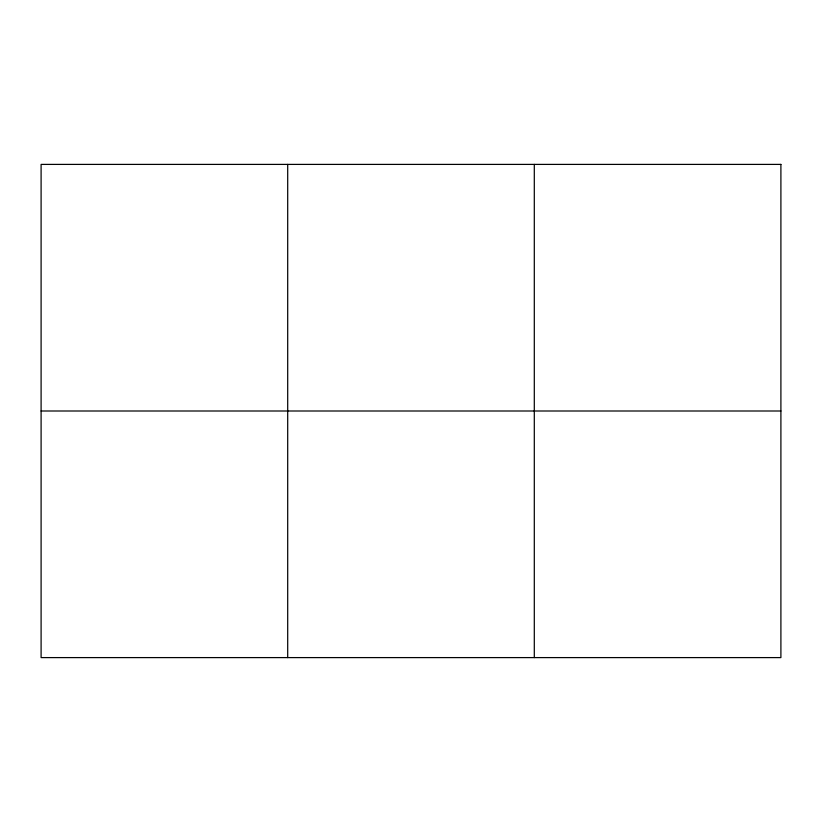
<?xml version="1.0" encoding="UTF-8"?>
<svg xmlns="http://www.w3.org/2000/svg" width="822" height="822" viewBox="0 0 822 822"><rect width="100%" height="100%" fill="white"/><g stroke="black" fill="none" stroke-linecap="round" stroke-linejoin="round"><path stroke-width="1.23" d="M41.1 411L780.9 411M534.3 164.4L534.3 657.6M287.7 164.4L287.7 657.6M780.9 164.4L41.1 164.4L41.1 657.6L780.9 657.6L780.9 164.4"/></g></svg>
